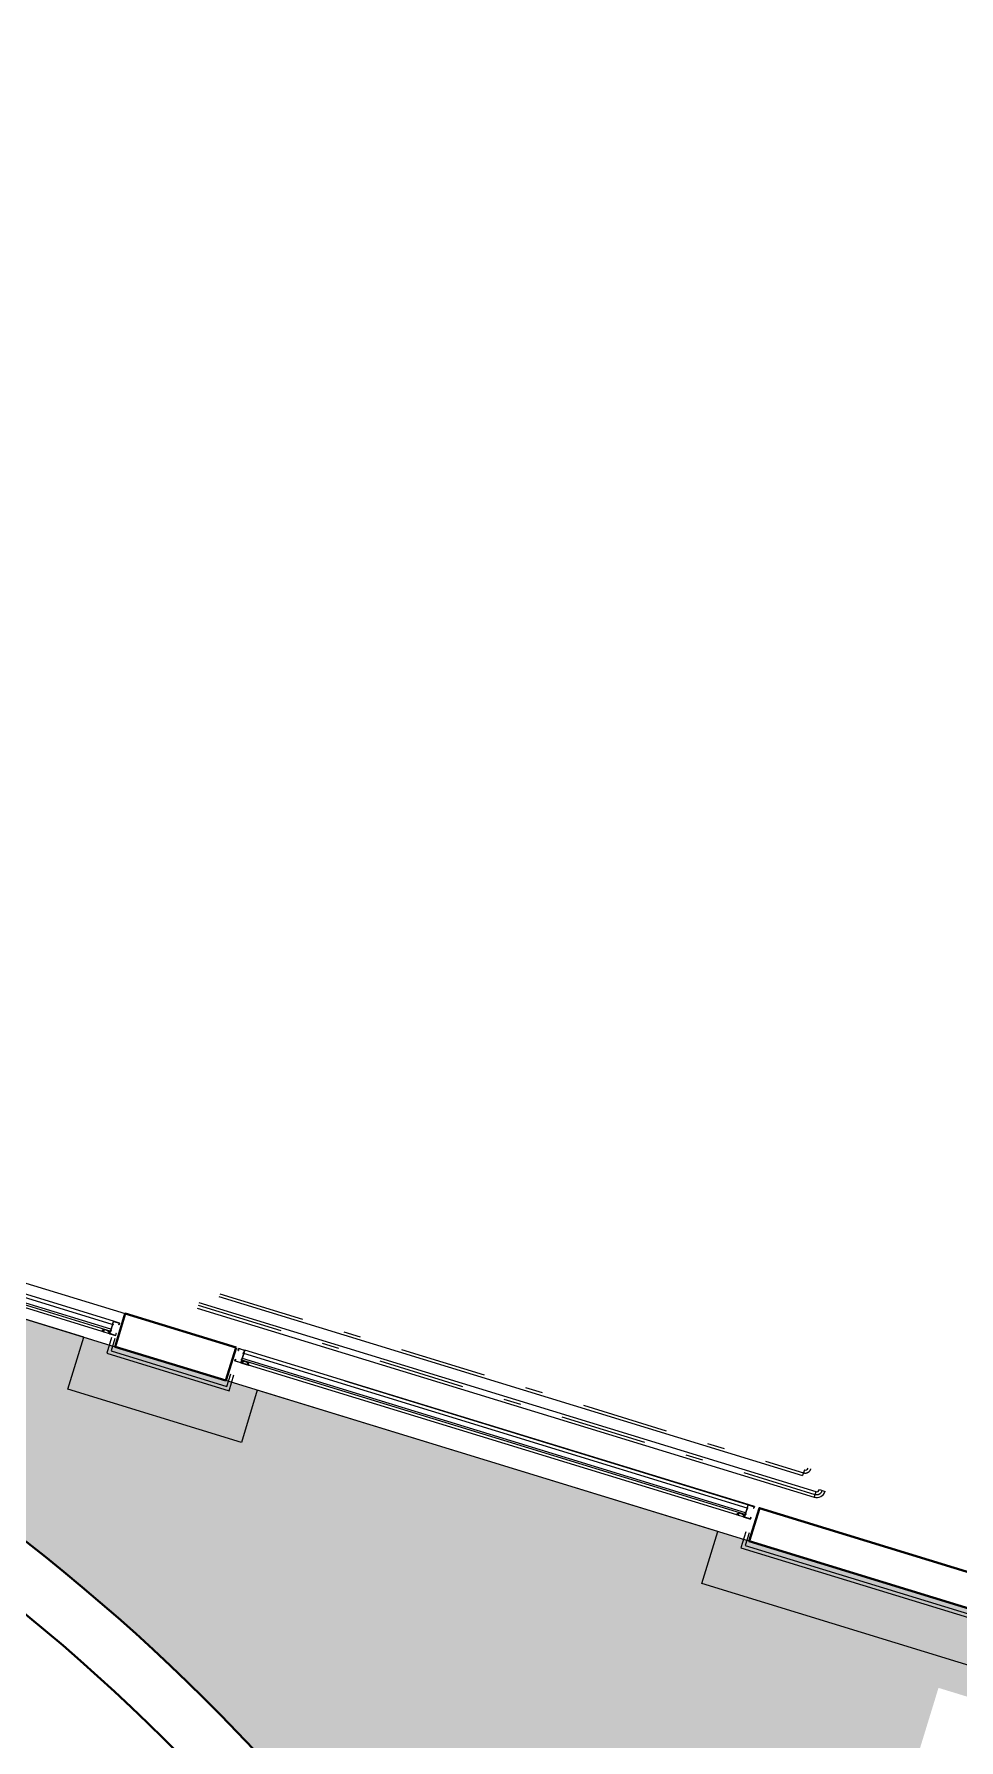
# Model space of a CAD drawing. Header units: inches. Extents: x 587740 to 588006, y 2325787 to 2326106.
# Drawn here: x 587926.33 to 587931.67, y 2325986.65 to 2325996.51 of the extents above; entities that cross this region are included whole.
import ezdxf

# ---------------------------------------------------------------- set-up
doc = ezdxf.new("R2010")
doc.units = ezdxf.units.IN
doc.header["$MEASUREMENT"] = 0
doc.set_wipeout_variables(frame=1)
doc.linetypes.add('Xref Mat bang phong may phat dien tang 1$0$DASHDOT', pattern=[1, 0.5, -0.25, 0, -0.25])
for name, color, linetype, lineweight in [('Xref Landscape 2020 05 04$0$tree', 74, 'Continuous', 13), ('Xref Landscape 2020 05 04$0$TUONG', 7, 'Continuous', 40), ('Xref Mat bang phong may phat dien tang 1$0$+Alu doors', 63, 'Continuous', 5), ('Xref Mat bang phong may phat dien tang 1$0$+Steel Doors', 4, 'Continuous', 9), ('Xref Mat bang phong may phat dien tang 1$0$A_manh', 8, 'Continuous', 9), ('Xref Mat bang phong may phat dien tang 1$0$CUADI', 40, 'Continuous', 18), ('Xref Mat bang phong may phat dien tang 1$0$hoan thien', 41, 'Continuous', 20), ('Xref Mat bang phong may phat dien tang 1$0$Ong dau cap', 3, 'Continuous', 18), ('Xref Mat bang phong may phat dien tang 1$0$Ong dau hoi', 2, 'Continuous', 18), ('Xref Mat bang phong may phat dien tang 1$0$THAY', 4, 'Continuous', 20), ('Xref Mat bang phong may phat dien tang 1$0$Xref Mat bang phong may phat dien tang 1$0$TUONG', 7, 'Continuous', 40)]:
    doc.layers.add(name, color=color, linetype=linetype, lineweight=lineweight)
doc.layers.add('Xref Mat bang phong may phat dien tang 1$0$CENTER', color=251, linetype='Xref Mat bang phong may phat dien tang 1$0$DASHDOT')

# ---------------------------------------------------------------- blocks, each defined once
blk = doc.blocks.new('*U96')
at = {"layer": 'Xref Mat bang phong may phat dien tang 1$0$+Alu doors', "ltscale": 1000}
for p, q in [((-11018.14192059063, 54301.26187390702, -66.22850946302151), (-11018.14192059118, 56695.27247471528, -132.457018926043)), ((-11007.14192059058, 54301.26187390708, -66.22850946302151), (-11007.14192059057, 56695.27247471528, -132.457018926043)), ((-10978.50237542604, 54301.26187390708, -66.22850946302151), (-10978.50237542603, 56695.27247471528, -132.457018926043)), ((-10958.14192059058, 54301.26187390702, -66.22850946302151), (-10958.14192059057, 56695.27247471528, -132.457018926043))]:
    blk.add_line(p, q, dxfattribs=at)
at = {"layer": 'Xref Mat bang phong may phat dien tang 1$0$+Steel Doors', "ltscale": 1000}
for p, q in [((-11031.64192059057, 56695.27247471528, -66.22850946302151), (-11034.14192059057, 56695.27247471528, -66.22850946302151)), ((-11034.14192059057, 56695.27247471528, -66.22850946302151), (-11034.14192059057, 56657.27247471528, -66.22850946302151)), ((-11034.14192059057, 56657.27247471528, -66.22850946302151), (-11026.34192059058, 56657.27247471528, -66.22850946302151)), ((-11032.64192059057, 56654.47247471529, -132.457018926043), (-11034.14192059057, 56652.27247471528, -132.457018926043)), ((-11032.94192059056, 56652.27247471528, -66.22850946302151), (-11034.14192059057, 56652.27247471528, -66.22850946302151)), ((-11034.14192059057, 56652.27247471528, -66.22850946302151), (-11034.14192059057, 56650.27247471528, -66.22850946302151)), ((-11034.14192059058, 54346.26187390708, -66.22850946302151), (-11034.14192059057, 56650.27247471528, -132.457018926043)), ((-11034.14192059057, 56650.27247471528, -66.22850946302151), (-11025.14192059057, 56650.27247471528, -66.22850946302151)), ((-11032.94192059056, 56689.27247471528, -66.22850946302151), (-11032.94192059056, 56694.07247471527, -66.22850946302151)), ((-11032.94192059056, 56694.07247471527, -66.22850946302151), (-11031.64192059057, 56694.07247471527, -66.22850946302151)), ((-11020.34192059058, 56689.27247471528, -66.22850946302151), (-11032.94192059056, 56689.27247471528, -66.22850946302151)), ((-11022.84192059058, 56688.27247471528, -132.457018926043), (-11032.94192059056, 56688.27247471528, -132.457018926043)), ((-11032.94192059056, 56658.47247471529, -132.457018926043), (-11032.94192059056, 56688.07247471527, -132.457018926043)), ((-11020.34192059058, 56658.47247471529, -132.457018926043), (-11032.94192059056, 56658.47247471529, -132.457018926043)), ((-11032.94192059056, 56651.47247471529, -66.22850946302151), (-11032.94192059056, 56652.27247471528, -66.22850946302151)), ((-11026.34192059058, 56651.47247471529, -66.22850946302151), (-11032.94192059056, 56651.47247471529, -66.22850946302151)), ((-11031.64192059057, 56694.07247471527, -66.22850946302151), (-11031.64192059057, 56695.27247471528, -66.22850946302151)), ((-11026.34192059058, 56657.27247471528, -66.22850946302151), (-11026.34192059058, 56651.47247471529, -66.22850946302151)), ((-11025.14192059057, 56650.27247471528, -66.22850946302151), (-11025.14192059057, 56657.27247471528, -66.22850946302151)), ((-11025.14192059057, 56657.27247471528, -66.22850946302151), (-11019.14192059057, 56657.27247471528, -66.22850946302151)), ((-11022.84192059058, 56689.27247471528, -132.457018926043), (-11022.84192059058, 56681.07247471527, -132.457018926043)), ((-11022.84192059058, 56681.07247471527, -132.457018926043), (-11020.34192059058, 56681.07247471527, -132.457018926043)), ((-11019.14192059057, 56695.27247471528, -66.22850946302151), (-11021.64192059057, 56695.27247471528, -66.22850946302151)), ((-11021.64192059057, 56695.27247471528, -66.22850946302151), (-11021.64192059057, 56694.07247471527, -66.22850946302151)), ((-11021.64192059057, 56694.07247471527, -66.22850946302151), (-11020.34192059058, 56694.07247471527, -66.22850946302151)), ((-11021.64192059057, 56682.27247471528, -66.22850946302151), (-11021.64192059057, 56688.27247471528, -66.22850946302151)), ((-11021.64192059057, 56688.27247471528, -66.22850946302151), (-11020.34192059058, 56688.27247471528, -66.22850946302151)), ((-11020.34192059058, 56682.27247471528, -66.22850946302151), (-11021.64192059057, 56682.27247471528, -66.22850946302151)), ((-11020.34192059058, 56694.07247471527, -66.22850946302151), (-11020.34192059058, 56689.27247471528, -66.22850946302151)), ((-11020.34192059058, 56688.27247471528, -66.22850946302151), (-11020.34192059058, 56687.27247471528, -66.22850946302151)), ((-11020.34192059058, 56687.27247471528, -66.22850946302151), (-11019.14192059057, 56687.27247471528, -66.22850946302151)), ((-11019.14192059057, 56683.07247471527, -66.22850946302151), (-11020.34192059058, 56683.07247471527, -66.22850946302151)), ((-11020.34192059058, 56683.07247471527, -66.22850946302151), (-11020.34192059058, 56682.27247471528, -66.22850946302151)), ((-11020.34192059058, 56681.07247471527, -132.457018926043), (-11020.34192059058, 56658.47247471529, -132.457018926043)), ((-11019.14192059057, 56687.27247471528, -66.22850946302151), (-11019.14192059057, 56695.27247471528, -66.22850946302151)), ((-11019.14192059057, 56657.27247471528, -66.22850946302151), (-11019.14192059057, 56683.07247471527, -66.22850946302151)), ((-11034.14192059058, 54344.26187390708, -66.22850946302151), (-11034.14192059058, 54346.26187390708, -66.22850946302151)), ((-11034.14192059058, 54346.26187390708, -66.22850946302151), (-11025.14192059058, 54346.26187390708, -66.22850946302151)), ((-11032.64192059058, 54342.06187390707, -66.22850946302151), (-11034.14192059058, 54344.26187390708, -66.22850946302151)), ((-11032.94192059057, 54344.26187390708, -66.22850946302151), (-11034.14192059058, 54344.26187390708, -66.22850946302151)), ((-11034.14192059058, 54301.26187390708, -66.22850946302151), (-11034.14192059058, 54339.26187390708, -66.22850946302151)), ((-11034.14192059058, 54339.26187390708, -66.22850946302151), (-11026.34192059059, 54339.26187390708, -66.22850946302151)), ((-11031.64192059058, 54301.26187390708, -66.22850946302151), (-11034.14192059058, 54301.26187390708, -66.22850946302151)), ((-11026.34192059059, 54345.06187390707, -66.22850946302151), (-11032.94192059057, 54345.06187390707, -66.22850946302151)), ((-11032.94192059057, 54345.06187390707, -66.22850946302151), (-11032.94192059057, 54344.26187390708, -66.22850946302151)), ((-11020.34192059059, 54338.06187390707, -66.22850946302151), (-11032.94192059057, 54338.06187390707, -66.22850946302151)), ((-11032.94192059057, 54338.06187390707, -66.22850946302151), (-11032.94192059057, 54308.46187390709, -66.22850946302151)), ((-11022.84192059059, 54308.26187390708, -66.22850946302151), (-11032.94192059057, 54308.26187390708, -66.22850946302151)), ((-11020.34192059059, 54307.26187390708, -66.22850946302151), (-11032.94192059057, 54307.26187390708, -66.22850946302151)), ((-11032.94192059057, 54307.26187390708, -66.22850946302151), (-11032.94192059057, 54302.46187390709, -66.22850946302151)), ((-11032.94192059057, 54302.46187390709, -66.22850946302151), (-11031.64192059058, 54302.46187390709, -66.22850946302151)), ((-11031.64192059058, 54302.46187390709, -66.22850946302151), (-11031.64192059058, 54301.26187390708, -66.22850946302151)), ((-11026.34192059059, 54339.26187390708, -66.22850946302151), (-11026.34192059059, 54345.06187390707, -66.22850946302151)), ((-11025.14192059058, 54346.26187390708, -66.22850946302151), (-11025.14192059058, 54339.26187390708, -66.22850946302151)), ((-11025.14192059058, 54339.26187390708, -66.22850946302151), (-11019.14192059058, 54339.26187390708, -66.22850946302151)), ((-11022.84192059059, 54307.26187390708, -66.22850946302151), (-11022.84192059059, 54315.46187390709, -66.22850946302151)), ((-11022.84192059059, 54315.46187390709, -66.22850946302151), (-11020.34192059059, 54315.46187390709, -66.22850946302151)), ((-11020.34192059059, 54314.26187390708, -66.22850946302151), (-11021.64192059058, 54314.26187390708, -66.22850946302151)), ((-11021.64192059058, 54314.26187390708, -66.22850946302151), (-11021.64192059058, 54308.26187390708, -66.22850946302151)), ((-11021.64192059058, 54308.26187390708, -66.22850946302151), (-11020.34192059059, 54308.26187390708, -66.22850946302151)), ((-11021.64192059058, 54301.26187390708, -66.22850946302151), (-11021.64192059058, 54302.46187390709, -66.22850946302151)), ((-11021.64192059058, 54302.46187390709, -66.22850946302151), (-11020.34192059059, 54302.46187390709, -66.22850946302151)), ((-11019.14192059058, 54301.26187390708, -66.22850946302151), (-11021.64192059058, 54301.26187390708, -66.22850946302151)), ((-11020.34192059059, 54315.46187390709, -66.22850946302151), (-11020.34192059059, 54338.06187390707, -66.22850946302151)), ((-11020.34192059059, 54313.46187390709, -66.22850946302151), (-11020.34192059059, 54314.26187390708, -66.22850946302151)), ((-11019.14192059058, 54313.46187390709, -66.22850946302151), (-11020.34192059059, 54313.46187390709, -66.22850946302151)), ((-11020.34192059059, 54308.26187390708, -66.22850946302151), (-11020.34192059059, 54309.26187390708, -66.22850946302151)), ((-11020.34192059059, 54309.26187390708, -66.22850946302151), (-11019.14192059058, 54309.26187390708, -66.22850946302151)), ((-11020.34192059059, 54302.46187390709, -66.22850946302151), (-11020.34192059059, 54307.26187390708, -66.22850946302151)), ((-11019.14192059058, 54339.26187390708, -66.22850946302151), (-11019.14192059058, 54313.46187390709, -66.22850946302151)), ((-11019.14192059058, 54309.26187390708, -66.22850946302151), (-11019.14192059058, 54301.26187390708, -66.22850946302151))]:
    blk.add_line(p, q, dxfattribs=at)
for centre, radius in [((-11029.64192059057, 56654.47247471529, -132.457018926043), 3), ((-11032.14192059057, 56654.47247471529, -132.457018926043), 0.5), ((-11029.64192059057, 56654.47247471529, -132.457018926043), 2), ((-11029.64192059057, 56656.97247471529, -132.457018926043), 0.5), ((-11029.64192059057, 56651.97247471529, -132.457018926043), 0.5), ((-11027.14192059057, 56654.47247471529, -132.457018926043), 0.5), ((-11029.64192059058, 54342.06187390707, -66.22850946302151), 3), ((-11032.14192059058, 54342.06187390707, -66.22850946302151), 0.5), ((-11029.64192059058, 54342.06187390707, -66.22850946302151), 2), ((-11029.64192059058, 54344.56187390707, -66.22850946302151), 0.5), ((-11029.64192059058, 54339.56187390707, -66.22850946302151), 0.5), ((-11027.14192059058, 54342.06187390707, -66.22850946302151), 0.5)]:
    blk.add_circle(centre, radius, dxfattribs=at)
at = {"layer": 'Xref Mat bang phong may phat dien tang 1$0$CUADI'}
for p, q in [((-11034.14192059051, 56695.27247471528, -132.457018926043), (-11034.14192059051, 56733.27247471528, -132.457018926043)), ((-11034.14192059051, 56733.27247471528, -132.457018926043), (-11025.14192059051, 56733.27247471528, -132.457018926043)), ((-11026.29192059053, 56732.12247471529, -132.457018926043), (-11032.99192059055, 56732.12247471529, -132.457018926043)), ((-11032.99192059055, 56732.12247471529, -132.457018926043), (-11032.99192059055, 56696.42247471528, -132.457018926043)), ((-11026.29192059048, 56730.97247471526, -132.457018926043), (-11026.29192059053, 56732.12247471529, -132.457018926043)), ((-11022.64192059051, 56730.97247471529, -132.457018926043), (-11026.29192059048, 56730.97247471526, -132.457018926043)), ((-11025.14192059051, 56733.27247471528, -132.457018926043), (-11025.14192059051, 56732.12247471529, -132.457018926043)), ((-11025.14192059051, 56732.12247471529, -132.457018926043), (-11022.64192059051, 56732.12247471529, -132.457018926043)), ((-11022.14192059051, 56731.62247471529, -132.457018926043), (-11022.14192059051, 56731.47247471529, -132.457018926043)), ((-10970.14192059057, 56731.47247471529, -132.457018926043), (-10970.14192059057, 56731.62247471529, -132.457018926043)), ((-10969.64192059057, 56732.12247471529, -132.457018926043), (-10967.14192059057, 56732.12247471529, -132.457018926043)), ((-10965.9919205906, 56730.97247471526, -132.457018926043), (-10969.64192059057, 56730.97247471529, -132.457018926043)), ((-10967.14192059057, 56732.12247471529, -132.457018926043), (-10967.14192059057, 56733.27247471528, -132.457018926043)), ((-10967.14192059057, 56733.27247471528, -132.457018926043), (-10958.14192059057, 56733.27247471528, -132.457018926043)), ((-10959.29192059059, 56732.12247471529, -132.457018926043), (-10965.99192059055, 56732.12247471529, -132.457018926043)), ((-10965.99192059055, 56732.12247471529, -132.457018926043), (-10965.9919205906, 56730.97247471526, -132.457018926043)), ((-10959.29192059059, 56696.42247471528, -132.457018926043), (-10959.29192059059, 56732.12247471529, -132.457018926043)), ((-10958.14192059057, 56733.27247471528, -132.457018926043), (-10958.14192059057, 56695.27247471528, -132.457018926043)), ((-10958.14192059057, 56695.27247471528, -132.457018926043), (-11034.14192059051, 56695.27247471528, -132.457018926043)), ((-11032.99192059055, 56696.42247471528, -132.457018926043), (-11015.9311341529, 56696.42247471528, -132.457018926043)), ((-11015.68944062342, 56700.09281238672, -132.457018926043), (-11015.42888061606, 56699.666070682, -132.457018926043)), ((-11013.3444005576, 56700.09281238672, -132.457018926043), (-11013.6049605649, 56699.66607068197, -132.457018926043)), ((-10978.98113415294, 56696.42247471528, -132.457018926043), (-11013.10270702813, 56696.42247471528, -132.457018926043)), ((-10978.47888061617, 56699.66607068197, -132.457018926043), (-10978.73944062341, 56700.09281238678, -132.457018926043)), ((-10976.65496056495, 56699.66607068197, -132.457018926043), (-10976.39440055771, 56700.09281238678, -132.457018926043)), ((-10976.15270702817, 56696.42247471528, -132.457018926043), (-10959.29192059059, 56696.42247471528, -132.457018926043)), ((-10958.14192059058, 54301.26187390708, -66.22850946302151), (-11034.14192059052, 54301.26187390708, -66.22850946302151)), ((-11034.14192059052, 54301.26187390708, -66.22850946302151), (-11034.14192059052, 54263.26187390708, -66.22850946302151)), ((-11034.14192059052, 54263.26187390708, -66.22850946302151), (-11025.14192059052, 54263.26187390708, -66.22850946302151)), ((-11032.99192059055, 54264.41187390708, -66.22850946302151), (-11032.99192059055, 54300.11187390709, -66.22850946302151)), ((-11032.99192059055, 54300.11187390709, -66.22850946302151), (-11015.9311341529, 54300.11187390709, -66.22850946302151)), ((-11026.29192059054, 54264.41187390708, -66.22850946302151), (-11032.99192059055, 54264.41187390708, -66.22850946302151)), ((-11022.64192059052, 54265.56187390707, -66.22850946302151), (-11026.29192059048, 54265.5618739071, -66.22850946302151)), ((-11026.29192059048, 54265.5618739071, -66.22850946302151), (-11026.29192059054, 54264.41187390708, -66.22850946302151)), ((-11025.14192059052, 54263.26187390708, -66.22850946302151), (-11025.14192059052, 54264.41187390708, -66.22850946302151)), ((-11025.14192059052, 54264.41187390708, -66.22850946302151), (-11022.64192059052, 54264.41187390708, -66.22850946302151)), ((-11022.14192059052, 54264.91187390708, -66.22850946302151), (-11022.14192059052, 54265.06187390707, -66.22850946302151)), ((-11015.68944062343, 54296.44153623564, -66.22850946302151), (-11015.42888061607, 54296.86827794037, -66.22850946302151)), ((-11013.34440055761, 54296.44153623564, -66.22850946302151), (-11013.60496056491, 54296.8682779404, -66.22850946302151)), ((-10978.98113415295, 54300.11187390709, -66.22850946302151), (-11013.10270702813, 54300.11187390709, -66.22850946302151)), ((-10978.47888061617, 54296.8682779404, -66.22850946302151), (-10978.73944062342, 54296.44153623559, -66.22850946302151)), ((-10976.65496056496, 54296.8682779404, -66.22850946302151), (-10976.39440055771, 54296.44153623559, -66.22850946302151)), ((-10976.15270702818, 54300.11187390709, -66.22850946302151), (-10959.2919205906, 54300.11187390709, -66.22850946302151)), ((-10970.14192059058, 54265.06187390707, -66.22850946302151), (-10970.14192059058, 54264.91187390708, -66.22850946302151)), ((-10965.99192059061, 54265.5618739071, -66.22850946302151), (-10969.64192059058, 54265.56187390707, -66.22850946302151)), ((-10969.64192059058, 54264.41187390708, -66.22850946302151), (-10967.14192059058, 54264.41187390708, -66.22850946302151)), ((-10967.14192059058, 54264.41187390708, -66.22850946302151), (-10967.14192059058, 54263.26187390708, -66.22850946302151)), ((-10967.14192059058, 54263.26187390708, -66.22850946302151), (-10958.14192059058, 54263.26187390708, -66.22850946302151)), ((-10965.99192059055, 54264.41187390708, -66.22850946302151), (-10965.99192059061, 54265.5618739071, -66.22850946302151)), ((-10959.2919205906, 54264.41187390708, -66.22850946302151), (-10965.99192059055, 54264.41187390708, -66.22850946302151)), ((-10959.2919205906, 54300.11187390709, -66.22850946302151), (-10959.2919205906, 54264.41187390708, -66.22850946302151)), ((-10958.14192059058, 54263.26187390708, -66.22850946302151), (-10958.14192059058, 54301.26187390708, -66.22850946302151))]:
    blk.add_line(p, q, dxfattribs=at)
for centre, radius, start, end in [((-11022.64192059051, 56731.62247471529, -132.457018926043), 0.5, 0, 90), ((-11022.64192059051, 56731.47247471529, -132.457018926043), 0.5, 270, 0), ((-10969.64192059057, 56731.62247471529, -132.457018926043), 0.5, 90, 180), ((-10969.64192059057, 56731.47247471529, -132.457018926043), 0.5, 180, 270), ((-11014.51692059055, 56698.17247471527, -132.457018926043), 2.249999999978485, 121.4074098892086, 231.0575587314018), ((-11014.51692059051, 56698.17247471531, -132.457018926043), 1.749999999970359, 121.4074098887342, 58.59259011126581), ((-11014.51692059051, 56698.17247471531, -132.457018926043), 1.749999999970359, 121.4074098887342, 58.59259011126581), ((-11014.51692059047, 56698.17247471527, -132.457018926043), 2.249999999978485, 308.9424412685982, 58.59259011079141), ((-10977.56692059057, 56698.17247471528, -132.457018926043), 2.250000000001568, 121.4074098879002, 231.0575587309418), ((-10977.56692059056, 56698.17247471526, -132.457018926043), 1.750000000013828, 121.4074098878652, 58.59259011213479), ((-10977.56692059055, 56698.1724747152, -132.457018926043), 1.750000000072561, 121.4074098869004, 58.59259011128145), ((-10977.56692059055, 56698.17247471528, -132.457018926043), 2.250000000001568, 308.9424412690582, 58.59259011209981), ((-11022.64192059052, 54265.06187390707, -66.22850946302151), 0.5, 0, 90), ((-11022.64192059052, 54264.91187390708, -66.22850946302151), 0.5, 270, 0), ((-11014.51692059055, 54298.3618739071, -66.22850946302151), 2.249999999978485, 128.9424412685982, 238.5925901107913), ((-11014.51692059052, 54298.36187390705, -66.22850946302151), 1.749999999970359, 301.4074098887342, 238.5925901112658), ((-11014.51692059052, 54298.36187390705, -66.22850946302151), 1.749999999970359, 301.4074098887342, 238.5925901112658), ((-11014.51692059048, 54298.3618739071, -66.22850946302151), 2.249999999978485, 301.4074098892086, 51.05755873140181), ((-10977.56692059057, 54298.36187390709, -66.22850946302151), 2.250000000001568, 128.9424412690582, 238.5925901120998), ((-10977.56692059057, 54298.3618739071, -66.22850946302151), 1.750000000013828, 301.4074098878652, 238.5925901121348), ((-10977.56692059056, 54298.36187390717, -66.22850946302151), 1.750000000072561, 301.4074098887186, 238.5925901130996), ((-10977.56692059056, 54298.36187390709, -66.22850946302151), 2.250000000001568, 301.4074098879002, 51.05755873094184), ((-10969.64192059058, 54265.06187390707, -66.22850946302151), 0.5, 90, 180), ((-10969.64192059058, 54264.91187390708, -66.22850946302151), 0.5, 180, 270)]:
    blk.add_arc(centre, radius, start, end, dxfattribs=at)
blk = doc.blocks.new('*U95')
at = {"layer": 'Xref Mat bang phong may phat dien tang 1$0$+Alu doors', "ltscale": 1000}
for p, q in [((-11018.14192059064, 53651.76175289991, -66.22850946302151), (-11018.14192059118, 56695.27247471528, -132.457018926043)), ((-11007.14192059058, 53651.76175289997, -66.22850946302151), (-11007.14192059057, 56695.27247471528, -132.457018926043)), ((-10978.50237542604, 53651.76175289997, -66.22850946302151), (-10978.50237542603, 56695.27247471528, -132.457018926043)), ((-10958.14192059058, 53651.76175289991, -66.22850946302151), (-10958.14192059057, 56695.27247471528, -132.457018926043))]:
    blk.add_line(p, q, dxfattribs=at)
at = {"layer": 'Xref Mat bang phong may phat dien tang 1$0$+Steel Doors', "ltscale": 1000}
for p, q in [((-11031.64192059057, 56695.27247471528, -66.22850946302151), (-11034.14192059057, 56695.27247471528, -66.22850946302151)), ((-11034.14192059057, 56695.27247471528, -66.22850946302151), (-11034.14192059057, 56657.27247471528, -66.22850946302151)), ((-11034.14192059057, 56657.27247471528, -66.22850946302151), (-11026.34192059058, 56657.27247471528, -66.22850946302151)), ((-11032.64192059057, 56654.47247471529, -132.457018926043), (-11034.14192059057, 56652.27247471528, -132.457018926043)), ((-11032.94192059056, 56652.27247471528, -66.22850946302151), (-11034.14192059057, 56652.27247471528, -66.22850946302151)), ((-11034.14192059057, 56652.27247471528, -66.22850946302151), (-11034.14192059057, 56650.27247471528, -66.22850946302151)), ((-11034.14192059058, 53696.76175289997, -66.22850946302151), (-11034.14192059057, 56650.27247471528, -132.457018926043)), ((-11034.14192059057, 56650.27247471528, -66.22850946302151), (-11025.14192059057, 56650.27247471528, -66.22850946302151)), ((-11032.94192059056, 56689.27247471528, -66.22850946302151), (-11032.94192059056, 56694.07247471527, -66.22850946302151)), ((-11032.94192059056, 56694.07247471527, -66.22850946302151), (-11031.64192059057, 56694.07247471527, -66.22850946302151)), ((-11020.34192059058, 56689.27247471528, -66.22850946302151), (-11032.94192059056, 56689.27247471528, -66.22850946302151)), ((-11022.84192059058, 56688.27247471528, -132.457018926043), (-11032.94192059056, 56688.27247471528, -132.457018926043)), ((-11032.94192059056, 56658.47247471529, -132.457018926043), (-11032.94192059056, 56688.07247471527, -132.457018926043)), ((-11020.34192059058, 56658.47247471529, -132.457018926043), (-11032.94192059056, 56658.47247471529, -132.457018926043)), ((-11032.94192059056, 56651.47247471529, -66.22850946302151), (-11032.94192059056, 56652.27247471528, -66.22850946302151)), ((-11026.34192059058, 56651.47247471529, -66.22850946302151), (-11032.94192059056, 56651.47247471529, -66.22850946302151)), ((-11031.64192059057, 56694.07247471527, -66.22850946302151), (-11031.64192059057, 56695.27247471528, -66.22850946302151)), ((-11026.34192059058, 56657.27247471528, -66.22850946302151), (-11026.34192059058, 56651.47247471529, -66.22850946302151)), ((-11025.14192059057, 56650.27247471528, -66.22850946302151), (-11025.14192059057, 56657.27247471528, -66.22850946302151)), ((-11025.14192059057, 56657.27247471528, -66.22850946302151), (-11019.14192059057, 56657.27247471528, -66.22850946302151)), ((-11022.84192059058, 56689.27247471528, -132.457018926043), (-11022.84192059058, 56681.07247471527, -132.457018926043)), ((-11022.84192059058, 56681.07247471527, -132.457018926043), (-11020.34192059058, 56681.07247471527, -132.457018926043)), ((-11019.14192059057, 56695.27247471528, -66.22850946302151), (-11021.64192059057, 56695.27247471528, -66.22850946302151)), ((-11021.64192059057, 56695.27247471528, -66.22850946302151), (-11021.64192059057, 56694.07247471527, -66.22850946302151)), ((-11021.64192059057, 56694.07247471527, -66.22850946302151), (-11020.34192059058, 56694.07247471527, -66.22850946302151)), ((-11021.64192059057, 56682.27247471528, -66.22850946302151), (-11021.64192059057, 56688.27247471528, -66.22850946302151)), ((-11021.64192059057, 56688.27247471528, -66.22850946302151), (-11020.34192059058, 56688.27247471528, -66.22850946302151)), ((-11020.34192059058, 56682.27247471528, -66.22850946302151), (-11021.64192059057, 56682.27247471528, -66.22850946302151)), ((-11020.34192059058, 56694.07247471527, -66.22850946302151), (-11020.34192059058, 56689.27247471528, -66.22850946302151)), ((-11020.34192059058, 56688.27247471528, -66.22850946302151), (-11020.34192059058, 56687.27247471528, -66.22850946302151)), ((-11020.34192059058, 56687.27247471528, -66.22850946302151), (-11019.14192059057, 56687.27247471528, -66.22850946302151)), ((-11019.14192059057, 56683.07247471527, -66.22850946302151), (-11020.34192059058, 56683.07247471527, -66.22850946302151)), ((-11020.34192059058, 56683.07247471527, -66.22850946302151), (-11020.34192059058, 56682.27247471528, -66.22850946302151)), ((-11020.34192059058, 56681.07247471527, -132.457018926043), (-11020.34192059058, 56658.47247471529, -132.457018926043)), ((-11019.14192059057, 56687.27247471528, -66.22850946302151), (-11019.14192059057, 56695.27247471528, -66.22850946302151)), ((-11019.14192059057, 56657.27247471528, -66.22850946302151), (-11019.14192059057, 56683.07247471527, -66.22850946302151)), ((-11034.14192059058, 53694.76175289997, -66.22850946302151), (-11034.14192059058, 53696.76175289997, -66.22850946302151)), ((-11034.14192059058, 53696.76175289997, -66.22850946302151), (-11025.14192059058, 53696.76175289997, -66.22850946302151)), ((-11032.64192059058, 53692.56175289996, -66.22850946302151), (-11034.14192059058, 53694.76175289997, -66.22850946302151)), ((-11032.94192059057, 53694.76175289997, -66.22850946302151), (-11034.14192059058, 53694.76175289997, -66.22850946302151)), ((-11034.14192059058, 53651.76175289997, -66.22850946302151), (-11034.14192059058, 53689.76175289997, -66.22850946302151)), ((-11034.14192059058, 53689.76175289997, -66.22850946302151), (-11026.34192059059, 53689.76175289997, -66.22850946302151)), ((-11026.34192059059, 53695.56175289996, -66.22850946302151), (-11032.94192059057, 53695.56175289996, -66.22850946302151)), ((-11032.94192059057, 53695.56175289996, -66.22850946302151), (-11032.94192059057, 53694.76175289997, -66.22850946302151)), ((-11020.34192059059, 53688.56175289996, -66.22850946302151), (-11032.94192059057, 53688.56175289996, -66.22850946302151)), ((-11032.94192059057, 53688.56175289996, -66.22850946302151), (-11032.94192059057, 53658.96175289998, -66.22850946302151)), ((-11022.84192059059, 53658.76175289997, -66.22850946302151), (-11032.94192059057, 53658.76175289997, -66.22850946302151)), ((-11020.34192059059, 53657.76175289997, -66.22850946302151), (-11032.94192059057, 53657.76175289997, -66.22850946302151)), ((-11032.94192059057, 53657.76175289997, -66.22850946302151), (-11032.94192059057, 53652.96175289998, -66.22850946302151)), ((-11026.34192059059, 53689.76175289997, -66.22850946302151), (-11026.34192059059, 53695.56175289996, -66.22850946302151)), ((-11025.14192059058, 53696.76175289997, -66.22850946302151), (-11025.14192059058, 53689.76175289997, -66.22850946302151)), ((-11025.14192059058, 53689.76175289997, -66.22850946302151), (-11019.14192059058, 53689.76175289997, -66.22850946302151)), ((-11022.84192059059, 53657.76175289997, -66.22850946302151), (-11022.84192059059, 53665.96175289998, -66.22850946302151)), ((-11022.84192059059, 53665.96175289998, -66.22850946302151), (-11020.34192059059, 53665.96175289998, -66.22850946302151)), ((-11020.34192059059, 53664.76175289997, -66.22850946302151), (-11021.64192059058, 53664.76175289997, -66.22850946302151)), ((-11021.64192059058, 53664.76175289997, -66.22850946302151), (-11021.64192059058, 53658.76175289997, -66.22850946302151)), ((-11021.64192059058, 53658.76175289997, -66.22850946302151), (-11020.34192059059, 53658.76175289997, -66.22850946302151)), ((-11020.34192059059, 53665.96175289998, -66.22850946302151), (-11020.34192059059, 53688.56175289996, -66.22850946302151)), ((-11020.34192059059, 53663.96175289998, -66.22850946302151), (-11020.34192059059, 53664.76175289997, -66.22850946302151)), ((-11019.14192059058, 53663.96175289998, -66.22850946302151), (-11020.34192059059, 53663.96175289998, -66.22850946302151)), ((-11020.34192059059, 53658.76175289997, -66.22850946302151), (-11020.34192059059, 53659.76175289997, -66.22850946302151)), ((-11020.34192059059, 53659.76175289997, -66.22850946302151), (-11019.14192059058, 53659.76175289997, -66.22850946302151)), ((-11020.34192059059, 53652.96175289998, -66.22850946302151), (-11020.34192059059, 53657.76175289997, -66.22850946302151)), ((-11019.14192059058, 53689.76175289997, -66.22850946302151), (-11019.14192059058, 53663.96175289998, -66.22850946302151)), ((-11019.14192059058, 53659.76175289997, -66.22850946302151), (-11019.14192059058, 53651.76175289997, -66.22850946302151)), ((-11031.64192059058, 53651.76175289997, -66.22850946302151), (-11034.14192059058, 53651.76175289997, -66.22850946302151)), ((-11032.94192059057, 53652.96175289998, -66.22850946302151), (-11031.64192059058, 53652.96175289998, -66.22850946302151)), ((-11031.64192059058, 53652.96175289998, -66.22850946302151), (-11031.64192059058, 53651.76175289997, -66.22850946302151)), ((-11021.64192059058, 53651.76175289997, -66.22850946302151), (-11021.64192059058, 53652.96175289998, -66.22850946302151)), ((-11021.64192059058, 53652.96175289998, -66.22850946302151), (-11020.34192059059, 53652.96175289998, -66.22850946302151)), ((-11019.14192059058, 53651.76175289997, -66.22850946302151), (-11021.64192059058, 53651.76175289997, -66.22850946302151))]:
    blk.add_line(p, q, dxfattribs=at)
for centre, radius in [((-11029.64192059057, 56654.47247471529, -132.457018926043), 3), ((-11032.14192059057, 56654.47247471529, -132.457018926043), 0.5), ((-11029.64192059057, 56654.47247471529, -132.457018926043), 2), ((-11029.64192059057, 56656.97247471529, -132.457018926043), 0.5), ((-11029.64192059057, 56651.97247471529, -132.457018926043), 0.5), ((-11027.14192059057, 56654.47247471529, -132.457018926043), 0.5), ((-11029.64192059058, 53692.56175289996, -66.22850946302151), 3), ((-11032.14192059058, 53692.56175289996, -66.22850946302151), 0.5), ((-11029.64192059058, 53692.56175289996, -66.22850946302151), 2), ((-11029.64192059058, 53695.06175289996, -66.22850946302151), 0.5), ((-11029.64192059058, 53690.06175289996, -66.22850946302151), 0.5), ((-11027.14192059058, 53692.56175289996, -66.22850946302151), 0.5)]:
    blk.add_circle(centre, radius, dxfattribs=at)
at = {"layer": 'Xref Mat bang phong may phat dien tang 1$0$CUADI'}
for p, q in [((-11034.14192059051, 56695.27247471528, -132.457018926043), (-11034.14192059051, 56733.27247471528, -132.457018926043)), ((-11034.14192059051, 56733.27247471528, -132.457018926043), (-11025.14192059051, 56733.27247471528, -132.457018926043)), ((-11026.29192059053, 56732.12247471529, -132.457018926043), (-11032.99192059055, 56732.12247471529, -132.457018926043)), ((-11032.99192059055, 56732.12247471529, -132.457018926043), (-11032.99192059055, 56696.42247471528, -132.457018926043)), ((-11026.29192059048, 56730.97247471526, -132.457018926043), (-11026.29192059053, 56732.12247471529, -132.457018926043)), ((-11022.64192059051, 56730.97247471529, -132.457018926043), (-11026.29192059048, 56730.97247471526, -132.457018926043)), ((-11025.14192059051, 56733.27247471528, -132.457018926043), (-11025.14192059051, 56732.12247471529, -132.457018926043)), ((-11025.14192059051, 56732.12247471529, -132.457018926043), (-11022.64192059051, 56732.12247471529, -132.457018926043)), ((-11022.14192059051, 56731.62247471529, -132.457018926043), (-11022.14192059051, 56731.47247471529, -132.457018926043)), ((-10970.14192059057, 56731.47247471529, -132.457018926043), (-10970.14192059057, 56731.62247471529, -132.457018926043)), ((-10969.64192059057, 56732.12247471529, -132.457018926043), (-10967.14192059057, 56732.12247471529, -132.457018926043)), ((-10965.9919205906, 56730.97247471526, -132.457018926043), (-10969.64192059057, 56730.97247471529, -132.457018926043)), ((-10967.14192059057, 56732.12247471529, -132.457018926043), (-10967.14192059057, 56733.27247471528, -132.457018926043)), ((-10967.14192059057, 56733.27247471528, -132.457018926043), (-10958.14192059057, 56733.27247471528, -132.457018926043)), ((-10959.29192059059, 56732.12247471529, -132.457018926043), (-10965.99192059055, 56732.12247471529, -132.457018926043)), ((-10965.99192059055, 56732.12247471529, -132.457018926043), (-10965.9919205906, 56730.97247471526, -132.457018926043)), ((-10959.29192059059, 56696.42247471528, -132.457018926043), (-10959.29192059059, 56732.12247471529, -132.457018926043)), ((-10958.14192059057, 56733.27247471528, -132.457018926043), (-10958.14192059057, 56695.27247471528, -132.457018926043)), ((-10958.14192059057, 56695.27247471528, -132.457018926043), (-11034.14192059051, 56695.27247471528, -132.457018926043)), ((-11032.99192059055, 56696.42247471528, -132.457018926043), (-11015.9311341529, 56696.42247471528, -132.457018926043)), ((-11015.68944062342, 56700.09281238672, -132.457018926043), (-11015.42888061606, 56699.666070682, -132.457018926043)), ((-11013.3444005576, 56700.09281238672, -132.457018926043), (-11013.6049605649, 56699.66607068197, -132.457018926043)), ((-10978.98113415294, 56696.42247471528, -132.457018926043), (-11013.10270702813, 56696.42247471528, -132.457018926043)), ((-10978.47888061617, 56699.66607068197, -132.457018926043), (-10978.73944062341, 56700.09281238678, -132.457018926043)), ((-10976.65496056495, 56699.66607068197, -132.457018926043), (-10976.39440055771, 56700.09281238678, -132.457018926043)), ((-10976.15270702817, 56696.42247471528, -132.457018926043), (-10959.29192059059, 56696.42247471528, -132.457018926043)), ((-10958.14192059058, 53651.76175289997, -66.22850946302151), (-11034.14192059052, 53651.76175289997, -66.22850946302151)), ((-11034.14192059052, 53651.76175289997, -66.22850946302151), (-11034.14192059052, 53613.76175289997, -66.22850946302151)), ((-11034.14192059052, 53613.76175289997, -66.22850946302151), (-11025.14192059052, 53613.76175289997, -66.22850946302151)), ((-11032.99192059056, 53614.91175289996, -66.22850946302151), (-11032.99192059056, 53650.61175289997, -66.22850946302151)), ((-11032.99192059056, 53650.61175289997, -66.22850946302151), (-11015.93113415291, 53650.61175289997, -66.22850946302151)), ((-11026.29192059055, 53614.91175289996, -66.22850946302151), (-11032.99192059056, 53614.91175289996, -66.22850946302151)), ((-11022.64192059052, 53616.06175289996, -66.22850946302151), (-11026.29192059049, 53616.06175289999, -66.22850946302151)), ((-11026.29192059049, 53616.06175289999, -66.22850946302151), (-11026.29192059055, 53614.91175289996, -66.22850946302151)), ((-11025.14192059052, 53613.76175289997, -66.22850946302151), (-11025.14192059052, 53614.91175289996, -66.22850946302151)), ((-11025.14192059052, 53614.91175289996, -66.22850946302151), (-11022.64192059052, 53614.91175289996, -66.22850946302151)), ((-11022.14192059052, 53615.41175289996, -66.22850946302151), (-11022.14192059052, 53615.56175289996, -66.22850946302151)), ((-11015.68944062343, 53646.94141522853, -66.22850946302151), (-11015.42888061607, 53647.36815693325, -66.22850946302151)), ((-11013.34440055761, 53646.94141522853, -66.22850946302151), (-11013.60496056491, 53647.36815693328, -66.22850946302151)), ((-10978.98113415295, 53650.61175289997, -66.22850946302151), (-11013.10270702814, 53650.61175289997, -66.22850946302151)), ((-10978.47888061618, 53647.36815693328, -66.22850946302151), (-10978.73944062342, 53646.94141522847, -66.22850946302151)), ((-10976.65496056496, 53647.36815693328, -66.22850946302151), (-10976.39440055772, 53646.94141522847, -66.22850946302151)), ((-10976.15270702818, 53650.61175289997, -66.22850946302151), (-10959.2919205906, 53650.61175289997, -66.22850946302151)), ((-10970.14192059058, 53615.56175289996, -66.22850946302151), (-10970.14192059058, 53615.41175289996, -66.22850946302151)), ((-10965.99192059062, 53616.06175289999, -66.22850946302151), (-10969.64192059058, 53616.06175289996, -66.22850946302151)), ((-10969.64192059058, 53614.91175289996, -66.22850946302151), (-10967.14192059058, 53614.91175289996, -66.22850946302151)), ((-10967.14192059058, 53614.91175289996, -66.22850946302151), (-10967.14192059058, 53613.76175289997, -66.22850946302151)), ((-10967.14192059058, 53613.76175289997, -66.22850946302151), (-10958.14192059058, 53613.76175289997, -66.22850946302151)), ((-10965.99192059056, 53614.91175289996, -66.22850946302151), (-10965.99192059062, 53616.06175289999, -66.22850946302151)), ((-10959.2919205906, 53614.91175289996, -66.22850946302151), (-10965.99192059056, 53614.91175289996, -66.22850946302151)), ((-10959.2919205906, 53650.61175289997, -66.22850946302151), (-10959.2919205906, 53614.91175289996, -66.22850946302151)), ((-10958.14192059058, 53613.76175289997, -66.22850946302151), (-10958.14192059058, 53651.76175289997, -66.22850946302151))]:
    blk.add_line(p, q, dxfattribs=at)
for centre, radius, start, end in [((-11022.64192059051, 56731.62247471529, -132.457018926043), 0.5, 0, 90), ((-11022.64192059051, 56731.47247471529, -132.457018926043), 0.5, 270, 0), ((-10969.64192059057, 56731.62247471529, -132.457018926043), 0.5, 90, 180), ((-10969.64192059057, 56731.47247471529, -132.457018926043), 0.5, 180, 270), ((-11014.51692059055, 56698.17247471527, -132.457018926043), 2.249999999978485, 121.4074098892086, 231.0575587314018), ((-11014.51692059051, 56698.17247471531, -132.457018926043), 1.749999999970359, 121.4074098887342, 58.59259011126581), ((-11014.51692059051, 56698.17247471531, -132.457018926043), 1.749999999970359, 121.4074098887342, 58.59259011126581), ((-11014.51692059047, 56698.17247471527, -132.457018926043), 2.249999999978485, 308.9424412685982, 58.59259011079141), ((-10977.56692059057, 56698.17247471528, -132.457018926043), 2.250000000001568, 121.4074098879002, 231.0575587309418), ((-10977.56692059056, 56698.17247471526, -132.457018926043), 1.750000000013828, 121.4074098878652, 58.59259011213479), ((-10977.56692059055, 56698.1724747152, -132.457018926043), 1.750000000072561, 121.4074098869004, 58.59259011128145), ((-10977.56692059055, 56698.17247471528, -132.457018926043), 2.250000000001568, 308.9424412690582, 58.59259011209981), ((-11022.64192059052, 53615.56175289996, -66.22850946302151), 0.5, 0, 90), ((-11022.64192059052, 53615.41175289996, -66.22850946302151), 0.5, 270, 0), ((-11014.51692059056, 53648.86175289998, -66.22850946302151), 2.249999999978485, 128.9424412685982, 238.5925901107913), ((-11014.51692059052, 53648.86175289994, -66.22850946302151), 1.749999999970359, 301.4074098887342, 238.5925901112658), ((-11014.51692059052, 53648.86175289994, -66.22850946302151), 1.749999999970359, 301.4074098887342, 238.5925901112658), ((-11014.51692059049, 53648.86175289998, -66.22850946302151), 2.249999999978485, 301.4074098892086, 51.05755873140181), ((-10977.56692059058, 53648.86175289997, -66.22850946302151), 2.250000000001568, 128.9424412690582, 238.5925901120998), ((-10977.56692059057, 53648.86175289999, -66.22850946302151), 1.750000000013828, 301.4074098878652, 238.5925901121348), ((-10977.56692059056, 53648.86175290005, -66.22850946302151), 1.750000000072561, 301.4074098887186, 238.5925901130996), ((-10977.56692059056, 53648.86175289997, -66.22850946302151), 2.250000000001568, 301.4074098879002, 51.05755873094184), ((-10969.64192059058, 53615.56175289996, -66.22850946302151), 0.5, 90, 180), ((-10969.64192059058, 53615.41175289996, -66.22850946302151), 0.5, 180, 270)]:
    blk.add_arc(centre, radius, start, end, dxfattribs=at)

msp = doc.modelspace()

# ---------------------------------------------------------------- linework, layer by layer
at = {"layer": 'Xref Landscape 2020 05 04$0$TUONG'}
msp.add_lwpolyline([(587913.9057044964, 2325969.154357851), (587916.340029615, 2325977.089348885), (587918.6058035624, 2325976.394246596, 1.000000000000003), (587920.1455875352, 2325981.413367471), (587918.99836022, 2325981.765317997), (587919.0276894385, 2325981.860920299), (587918.836484886, 2325981.91957872), (587918.8071556673, 2325981.823976417), (587918.6159511149, 2325981.882634839), (587918.5191646938, 2325981.567147241), (587920.0488011141, 2325981.097879873, -0.9999999999999999), (587918.7025899836, 2325976.709734194), (587916.1213285244, 2325977.501622878), (587913.4934305636, 2325968.935656648), (587916.0746920228, 2325968.143767964, 1), (587922.6766990654, 2325989.663846072), (587921.1470626736, 2325990.1331135), (587921.050276262, 2325989.817625933), (587921.2414808145, 2325989.758967512), (587921.2121515868, 2325989.663365213), (587921.4033561394, 2325989.604706792), (587921.432685358, 2325989.700309095), (587922.5799126539, 2325989.348358505, -0.9999999999999999), (587916.1714784439, 2325968.459255562)], format="xyb", dxfattribs=at)

# ---------------------------------------------------------------- next in the draw order: wipeouts: each hides what was drawn before it
at = {"linetype": 'ByBlock'}
msp.add_wipeout([(587937.4733255416, 2325998.7378828707), (587937.25490141, 2325998.0259017497), (587936.9548621738, 2325998.117948867), (587936.1101816905, 2325995.364605852), (587936.4102209267, 2325995.2725587348), (587933.7104693262, 2325986.4723764663), (587930.1881556985, 2325987.552964523), (587930.2805427369, 2325987.8541117758), (587927.6180193428, 2325988.6709302887), (587927.5256323044, 2325988.369783036), (587926.521798269, 2325988.677742855), (587926.6141853074, 2325988.978890108), (587924.5730174575, 2325989.60508693), (587924.4806304191, 2325989.3039396773), (587923.3573036679, 2325989.6485579023), (587925.8488188277, 2325997.7699671187), (587926.1500252546, 2325997.6775619267), (587927.2029421786, 2326001.1096779937), (587926.9017357517, 2326001.202083186), (587927.1201598833, 2326001.9140643068), (587930.863075002, 2326000.765799331), (587930.7854321296, 2326000.512712555), (587933.6534721616, 2325999.6328449077), (587933.731115034, 2325999.8859316837)], dxfattribs=at).dxf.layer = 'Xref Mat bang phong may phat dien tang 1$0$A_manh'

# ---------------------------------------------------------------- next in the draw order: hatches: boundary and pattern name
at = {"layer": 'Xref Landscape 2020 05 04$0$tree'}
h = msp.add_hatch(dxfattribs=at)
h.set_pattern_fill('CROSS', color=256, scale=499.9999999999999, angle=180)
h.set_pattern_definition([(162.9448453374998, (587837.162505679, 2326033.805722693), (-0.1561643684962271, -0.08284136481517426), [0.06249999317998287, -0.1874999795399486]), (252.9448453374999, (587837.1417953484, 2326033.844763791), (0.08284132217713897, -0.1561643911146509), [0.0625000102445483, -0.1875000307336449])])
edge = h.paths.add_edge_path(flags=16)
edge.add_line((587933.496445618, 2325986.35498537), (587931.8276130816, 2325980.915214358))
edge.add_line((587931.8276130816, 2325980.915214358), (587930.3580623056, 2325981.366048436))
edge.add_ellipse((587919.3756955441, 2325978.903807017), major_axis=(7.958487593634982, 7.95848759363498), ratio=0.9999998471766518, start_angle=327.6367182306451, end_angle=332.3597349387829)
edge.add_line((587930.1180325403, 2325982.261963279), (587931.5563033667, 2325986.950189196))
edge.add_line((587931.5563033667, 2325986.950189196), (587933.496445618, 2325986.35498537))
h.paths.add_polyline_path([(587925.0968971006, 2325994.245510424), (587923.7213567516, 2325989.761762442), (587923.4203614878, 2325989.854102853), (587924.7959018367, 2325994.337850834)], flags=0)
h.paths.add_polyline_path([(587925.0968971006, 2325994.245510424), (587923.7213567516, 2325989.761762442), (587923.4203614878, 2325989.854102853), (587924.7959018367, 2325994.337850834)], flags=16)
h.paths.add_polyline_path([(587925.0956477856, 2325994.244847693), (587923.720694021, 2325989.763011757), (587923.4206547799, 2325989.855058876), (587924.7956085445, 2325994.336894811)], flags=0)
edge = h.paths.add_edge_path()
edge.add_line((587912.1738291613, 2325969.015545404), (587913.0844761078, 2325967.298882485))
edge.add_line((587913.0844761078, 2325967.298882485), (587916.1213285244, 2325977.501622878))
edge.add_line((587916.1213285244, 2325977.501622878), (587918.7025899836, 2325976.709734194))
edge.add_ellipse((587919.3756955488, 2325978.903807033), major_axis=(0.6731934940453421, 2.19404586276353), ratio=0.9999997269055262, start_angle=180.0022961777678, end_angle=360.0022961777678)
edge.add_line((587920.0488011141, 2325981.097879873), (587918.5191646938, 2325981.567147241))
edge.add_line((587918.5191646938, 2325981.567147241), (587918.5528932951, 2325981.677089889))
edge.add_line((587918.5528932951, 2325981.677089889), (587917.4163503478, 2325981.827993884))
edge.add_line((587917.4163503478, 2325981.827993884), (587916.3231439968, 2325981.248074745))
edge.add_line((587916.3231439968, 2325981.248074745), (587912.1738291613, 2325969.015545404))
h.paths.add_polyline_path([(587922.8925407544, 2325958.510777684), (587924.2754182277, 2325959.341733862)])
edge = h.paths.add_edge_path()
edge.add_line((587924.3664494295, 2325963.803763082), (587924.3759814255, 2325963.83483383))
edge.add_line((587924.3759814255, 2325963.83483383), (587926.7708184463, 2325963.100137107))
edge.add_line((587926.7708184463, 2325963.100137107), (587942.1794455627, 2326013.326508713))
edge.add_line((587942.1794455627, 2326013.326508713), (587942.20120045, 2326013.436201926))
edge.add_line((587942.20120045, 2326013.436201926), (587941.8342729026, 2326013.241293373))
edge.add_line((587941.8342729026, 2326013.241293373), (587941.5881010914, 2326012.438865177))
edge.add_line((587941.5881010914, 2326012.438865177), (587941.3299749341, 2326012.518054008))
edge.add_line((587941.3299749341, 2326012.518054008), (587941.3446395434, 2326012.565855159))
edge.add_line((587941.3446395434, 2326012.565855159), (587936.9756159446, 2326013.906201297))
edge.add_line((587936.9756159446, 2326013.906201297), (587936.6529879393, 2326012.854578002))
edge.add_line((587936.6529879393, 2326012.854578002), (587940.8993280744, 2326011.551869174))
edge.add_line((587940.8993280744, 2326011.551869174), (587937.4205311006, 2326000.223651589))
edge.add_line((587937.4205311006, 2326000.223651589), (587934.4780209664, 2326001.126896938))
edge.add_line((587934.4780209664, 2326001.126896938), (587933.9732731783, 2325999.482256306))
edge.add_line((587933.9732731783, 2325999.482256306), (587937.0809509993, 2325998.529053688))
edge.add_line((587937.0809509993, 2325998.529053688), (587933.5028374066, 2325986.865534613))
edge.add_line((587933.5028374066, 2325986.865534613), (587923.7508579167, 2325989.857341997))
edge.add_line((587923.7508579167, 2325989.857341997), (587927.3291074988, 2326001.520759972))
edge.add_line((587927.3291074988, 2326001.520759972), (587930.4360895952, 2326000.567585309))
edge.add_line((587930.4360895952, 2326000.567585309), (587930.9249711419, 2326002.160953574))
edge.add_line((587930.9249711419, 2326002.160953574), (587925.4572736521, 2326003.841835172))
edge.add_ellipse((587925.0254711204, 2326003.448700138), major_axis=(0.1717195903998069, 0.5581406742862614), ratio=0.9999997264209434, start_angle=-30.58245307929222, end_angle=120.6746004978885)
edge.add_line((587924.4578216937, 2326003.311650437), (587920.7330109417, 2325991.170158039))
edge.add_ellipse((587921.2850568302, 2325990.707868628), major_axis=(0.211308967895119, 0.6883421562273057), ratio=0.999999726329428, start_angle=67.12238984308655, end_angle=182.9276508602818)
edge.add_line((587921.1091806648, 2325990.009632294), (587921.1470626736, 2325990.1331135))
edge.add_line((587921.1470626736, 2325990.1331135), (587922.6766990654, 2325989.663846072))
edge.add_ellipse((587919.4008884109, 2325978.928843716), major_axis=(3.29189572277584, 10.73008078117425), ratio=0.9999997269551517, start_angle=240.12128554492898, end_angle=360.08587030369955, ccw=False)
edge.add_line((587927.0648350981, 2325970.729143693), (587928.5623885584, 2325970.26971885))
edge.add_line((587928.5623885584, 2325970.26971885), (587927.9083469852, 2325968.137787507))
edge.add_line((587927.9083469852, 2325968.137787507), (587925.7764162244, 2325968.791828902))
edge.add_line((587925.7764162244, 2325968.791828902), (587926.1389789016, 2325969.973647867))
edge.add_ellipse((587919.3622888366, 2325978.656876476), major_axis=(3.229590466084399, 10.53051647375628), ratio=0.9999997269673871, start_angle=180.2053218711778, end_angle=235.0198936791072, ccw=False)
edge.add_line((587916.1704555715, 2325968.11485427), (587915.787885194, 2325968.231755595))
edge.add_line((587915.787885194, 2325968.231755595), (587913.4934305636, 2325968.935656648))
edge.add_line((587913.4934305636, 2325968.935656648), (587913.0631715582, 2325967.33941338))
edge.add_line((587913.0631715582, 2325967.33941338), (587924.3664494295, 2325963.803763082))
h.paths.add_polyline_path([(587924.4671843193, 2325963.791164274), (587926.7664190636, 2325963.085796761), (587926.7912124865, 2325963.166614063), (587924.4919777422, 2325963.871981576)])
h.paths.add_polyline_path([(587924.393861273, 2325963.552158518), (587926.6930960172, 2325962.846791005), (587926.7077606265, 2325962.894592157), (587924.4085258822, 2325963.59995967)])
h.paths.add_polyline_path([(587926.5546622735, 2325962.395548685), (587926.5144811356, 2325962.264573177), (587926.3057863184, 2325961.584305989)])

# ---------------------------------------------------------------- next in the draw order: linework, layer by layer
at = {"layer": 'Xref Mat bang phong may phat dien tang 1$0$A_manh', "linetype": 'ByBlock'}
msp.add_lwpolyline([(587933.7104693262, 2325986.472376467), (587930.1881556985, 2325987.552964523), (587930.2805427369, 2325987.854111776), (587927.6180193428, 2325988.670930289), (587927.5256323044, 2325988.369783036), (587926.521798269, 2325988.677742856), (587926.6141853073, 2325988.978890108), (587924.5730174574, 2325989.60508693), (587924.480630419, 2325989.303939678), (587923.3573036679, 2325989.648557903), (587925.8488188277, 2325997.769967119), (587926.1500252546, 2325997.677561927), (587927.2029421785, 2326001.109677994), (587926.9017357517, 2326001.202083186), (587927.1201598833, 2326001.914064307), (587930.863075002, 2326000.765799331)], dxfattribs=at)
at = {"layer": 'Xref Mat bang phong may phat dien tang 1$0$CENTER'}
for p, q in [((587927.400404302, 2325989.229284555), (587930.7757023255, 2325988.193798475)), ((587927.2754728072, 2325989.163011463), (587930.8419753833, 2325988.068866962))]:
    msp.add_line(p, q, dxfattribs=at)
for centre in [(587930.7856742599, 2325988.226303258), (587930.8519473176, 2325988.101371745)]:
    msp.add_arc(centre, 0.03399999628991068, 252.9448448242671, 342.9448453303457, dxfattribs=at)
at = {"layer": 'Xref Mat bang phong may phat dien tang 1$0$hoan thien', "linetype": 'ByBlock'}
for points in [[(587930.4419069015, 2325987.851615453), (587930.4140616559, 2325987.760850348), (587932.8130485374, 2325987.024880515), (587932.7793199361, 2325986.914937867), (587933.6110597396, 2325986.659773736), (587933.8662239438, 2325987.491513776), (587933.7559559977, 2325987.525342163), (587936.1110892805, 2325995.202197379), (587936.0047621432, 2325995.234816801), (587935.9944969168, 2325995.201355995)], [(587930.4610273568, 2325987.845749611), (587930.4390479547, 2325987.774104966), (587932.8380348363, 2325987.038135134), (587932.804306235, 2325986.928192486), (587933.5978051281, 2325986.684760039), (587933.8412376442, 2325987.478259156), (587933.7309696983, 2325987.512087543), (587936.0861029815, 2325995.18894276), (587936.0180167548, 2325995.209830498), (587936.013617372, 2325995.195490153)], [(587926.775549472, 2325988.976393786), (587926.7477042263, 2325988.885628681), (587927.4551712053, 2325988.668589414), (587927.483016451, 2325988.759354519)], [(587926.7946699272, 2325988.970527944), (587926.7726905253, 2325988.898883299), (587927.4419165937, 2325988.693575716), (587927.4638959958, 2325988.765220361)]]:
    msp.add_lwpolyline(points, dxfattribs=at)
at = {"layer": 'Xref Mat bang phong may phat dien tang 1$0$Ong dau cap'}
for p in [(587927.3954183349, 2325989.213032164), (587930.7806882927, 2325988.210050866)]:
    msp.add_line(p, (587930.7707163584, 2325988.177546084), dxfattribs=at)
msp.add_arc((587930.7856742599, 2325988.226303258), 0.01699999814495534, 252.9448448242671, 342.9448453303457, dxfattribs=at)
at = {"layer": 'Xref Mat bang phong may phat dien tang 1$0$Ong dau hoi'}
for p, q in [((587927.27048684, 2325989.146759072), (587930.8369894162, 2325988.052614571)), ((587927.2804587744, 2325989.179263855), (587930.8469613504, 2325988.085119354)), ((587930.8469613504, 2325988.085119354), (587930.8369894162, 2325988.052614571)), ((587930.8681997046, 2325988.096385779), (587930.9007044785, 2325988.086413848))]:
    msp.add_line(p, q, dxfattribs=at)
for radius in [0.05099999443486603, 0.01699999814495534]:
    msp.add_arc((587930.8519473176, 2325988.101371745), radius, 252.9448448242671, 342.9448453303457, dxfattribs=at)
at = {"layer": 'Xref Mat bang phong may phat dien tang 1$0$THAY', "linetype": 'ByBlock'}
for p, q in [((587924.4644311626, 2325989.847599476), (587926.8544880693, 2325989.114369213)), ((587924.4057727255, 2325989.656394871), (587926.7958296322, 2325988.923164608)), ((587930.4621870618, 2325987.798386276), (587927.4363750179, 2325988.726655789)), ((587928.1231190073, 2325988.725174046), (587930.4940168409, 2325987.997821473))]:
    msp.add_line(p, q, dxfattribs=at)
at = {"layer": 'Xref Mat bang phong may phat dien tang 1$0$Xref Mat bang phong may phat dien tang 1$0$TUONG'}
for points in [[(587936.0544561753, 2325995.182961478), (587936.0544561753, 2325995.182961478), (587933.5028171284, 2325986.865570836), (587930.4621870618, 2325987.798386276), (587930.5208454989, 2325987.98959088), (587933.370271013, 2325987.115433862), (587935.8632516228, 2325995.241619899), (587936.0544561753, 2325995.182961478)], [(587927.4363750179, 2325988.726655789), (587926.7958296322, 2325988.923164608), (587926.8544880693, 2325989.114369213), (587927.495033455, 2325988.917860393)]]:
    msp.add_lwpolyline(points, dxfattribs=at)
at = {"layer": 'Xref Mat bang phong may phat dien tang 1$0$Xref Mat bang phong may phat dien tang 1$0$TUONG', "extrusion": (-0.9560228670149415, 0.2932921372020248, 0), "elevation": 120122.1314287035}
msp.add_lwpolyline([(-2396132.905436037, 0.05623699630577817), (-2396133.105436069, 0.08935125103725387)], dxfattribs=at)

# ---------------------------------------------------------------- next in the draw order: block references
at = {"xscale": 0.001000000258910554, "yscale": 0.0009999996982514858, "zscale": 0.0009999999999989416, "rotation": 72.944844829595}
for name, p in [('*U96', (587981.912824667, 2325983.620741721, 0.1324570189259028)), ('*U95', (587984.9616110747, 2325982.750276066, 0.1324570189259028))]:
    msp.add_blockref(name, p, dxfattribs=at)

doc.saveas('drawing.dxf')
